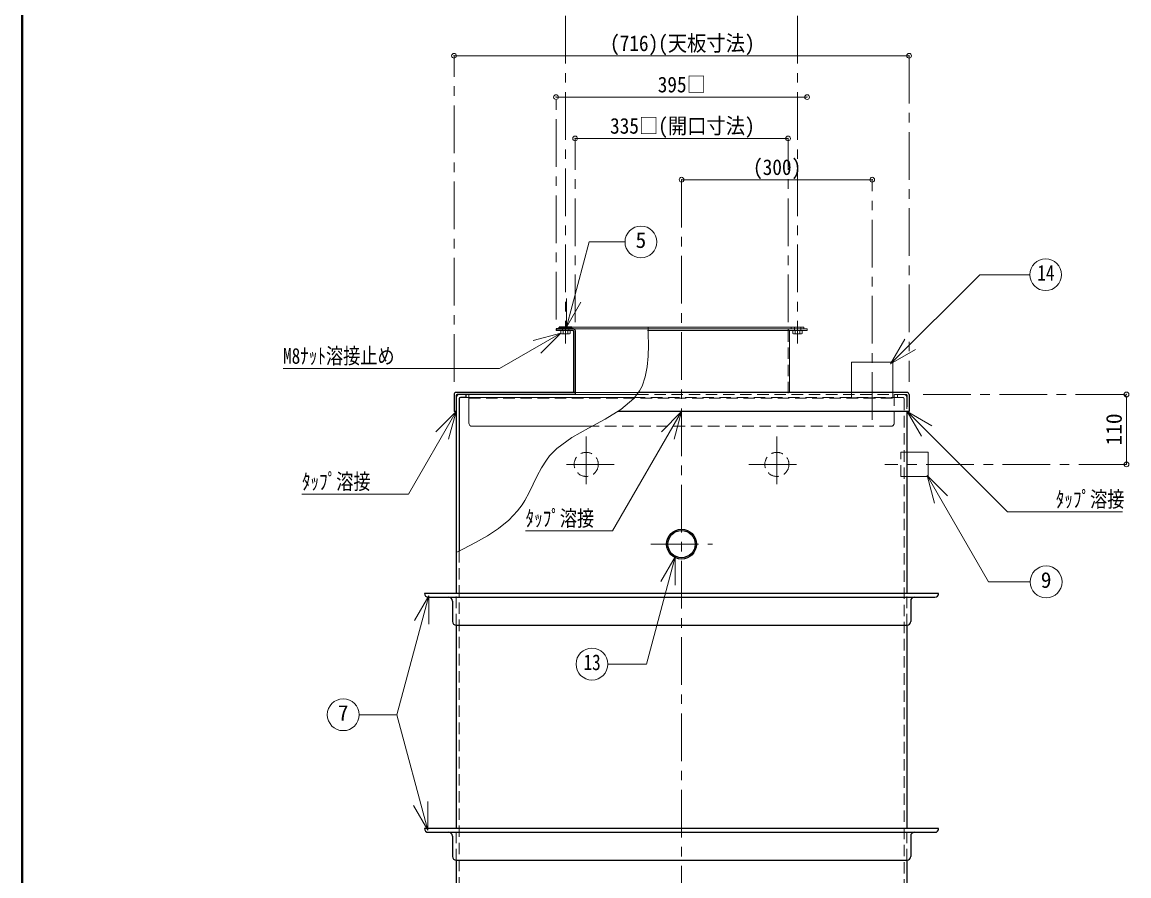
# Model space of a CAD drawing. Units: millimetres at full size, sheet at 1:15; details may follow other scales. Extents: x -3184 to 2891, y -2037 to 2178.
# Drawn here: x -3184 to -1443, y -927 to 417 of the extents above; entities that cross this region are included whole.
import ezdxf
from ezdxf.enums import TextEntityAlignment as Align

# ---------------------------------------------------------------- set-up
doc = ezdxf.new("R2010")
doc.units = ezdxf.units.MM
doc.header["$LTSCALE"] = 15
doc.header["$PDMODE"] = 32
doc.header["$PDSIZE"] = 7.5
doc.linetypes.add('CHAIN1', pattern=[8, 5, -1, 1, -1])
doc.linetypes.add('DASHED1', pattern=[1.8, 1.2, -0.6])
doc.layers.add('0-0', color=7, linetype='Continuous', lineweight=18)
doc.styles.add('ＭＳ ゴシック', font='')
doc.styles.get('ＭＳ ゴシック').set_extended_font_data('MS Gothic')

msp = doc.modelspace()

# ---------------------------------------------------------------- linework, layer by layer
at = {"layer": '0-0', "color": 1, "lineweight": 40}
msp.add_line((-3184.2, -2037.13), (-3184.2, 2177.87), dxfattribs=at)
at = {"layer": '0-0', "color": 4, "linetype": 'CHAIN1', "lineweight": 9}
for p, q in [((-2329.2, 546.67), (-2329.2, -88.73)), ((-1964.2, 546.67), (-1964.2, -88.73)), ((-2504.7, -149.13), (-2504.7, 363.87)), ((-1788.7, 363.87), (-1788.7, -149.13)), ((-2344.2, -50.93), (-2344.2, 298.87)), ((-2314.2, -55.53), (-2314.2, 233.87)), ((-1979.2, -55.53), (-1979.2, 233.87)), ((-2146.7, 168.87), (-2146.7, -1303.63)), ((-1846.7, -209.13), (-1846.7, 168.87)), ((-1451.7, -169.13), (-1773.5, -169.13)), ((-2296.7, -235.13), (-2296.7, -323.13)), ((-1996.7, -235.13), (-1996.7, -323.13)), ((-2252.7, -279.13), (-2340.7, -279.13)), ((-2040.7, -279.13), (-1952.7, -279.13)), ((-1446.7, -279.13), (-1826.7, -279.13)), ((-2195.2, -404.63), (-2098.2, -404.63))]:
    msp.add_line(p, q, dxfattribs=at)
at = {"layer": '0-0', "color": 4, "lineweight": 9}
for p, q in [((-1788.7, 363.87), (-2504.7, 363.87)), ((-2344.2, 298.87), (-1949.2, 298.87)), ((-1979.2, 233.87), (-2314.2, 233.87)), ((-2146.7, 168.87), (-1846.7, 168.87)), ((-2339.2, -65.15), (-2336.99, -62.93)), ((-2339.2, -63.03), (-2339.11, -62.93)), ((-2337.86, -65.93), (-2334.86, -62.93)), ((-2335.74, -65.93), (-2332.74, -62.93)), ((-2333.62, -65.93), (-2330.62, -62.93)), ((-2331.5, -65.93), (-2328.5, -62.93)), ((-2329.38, -65.93), (-2326.38, -62.93)), ((-2327.26, -65.93), (-2324.26, -62.93)), ((-2325.14, -65.93), (-2322.14, -62.93)), ((-2323.01, -65.93), (-2320.01, -62.93)), ((-2320.89, -65.93), (-2319.2, -64.24)), ((-2319.2, -62.93), (-2199.36, -62.93)), ((-2316.5, -65.93), (-2200.04, -65.93)), ((-1976.9, -69.38), (-1976.9, -165.93)), ((-1814.2, -118.13), (-1879.2, -118.13)), ((-1879.2, -164.73), (-1879.2, -118.13)), ((-1814.2, -165.93), (-1814.2, -118.13)), ((-2486.2, -173.63), (-2220.52, -173.63)), ((-2481.2, -214.13), (-2481.2, -169.13)), ((-2214.76, -165.93), (-2314.2, -165.93)), ((-2314.2, -169.13), (-2217.15, -169.13)), ((-1446.7, -174.13), (-1446.7, -279.13)), ((-2476.2, -219.13), (-2288.06, -219.13))]:
    msp.add_line(p, q, dxfattribs=at)
at = {"layer": '0-0'}
for p, q in [((-2327.94, -63.01), (-2292.04, 70.96)), ((-2235.68, 70.96), (-2292.04, 70.96)), ((-1817.75, -121), (-1677.38, 19.37)), ((-1598.81, 19.37), (-1677.38, 19.37)), ((-2327.94, -63.01), (-2327.94, -18.01)), ((-2327.94, -63.01), (-2305.44, -24.04)), ((-2332.95, -68.53), (-2332.95, -73.23)), ((-2325.45, -68.53), (-2325.45, -73.23)), ((-1949.2, -68.23), (-2200.55, -68.23)), ((-1949.2, -65.93), (-2200.04, -65.93)), ((-1954.2, -62.93), (-2199.36, -62.93)), ((-1967.95, -68.53), (-1967.95, -73.23)), ((-1960.45, -68.53), (-1960.45, -73.23)), ((-1954.2, -62.93), (-1954.2, -65.93)), ((-1949.2, -65.93), (-1949.2, -68.23)), ((-2336.47, -72.47), (-2432.99, -128.2)), ((-2336.47, -72.47), (-2379.94, -84.12)), ((-2336.47, -72.47), (-2368.29, -104.29)), ((-2335.45, -73.73), (-2322.95, -73.73)), ((-1957.95, -73.73), (-1970.45, -73.73)), ((-1817.75, -121), (-1795.25, -82.03)), ((-1817.75, -121), (-1778.78, -98.5)), ((-2432.99, -128.2), (-2773.57, -128.2)), ((-2501.5, -195.93), (-2533.32, -227.75)), ((-2501.5, -195.93), (-2513.15, -239.4)), ((-2146.7, -195.93), (-2178.52, -227.75)), ((-2146.7, -195.93), (-2158.35, -239.4)), ((-1791.9, -195.93), (-1769.4, -234.9)), ((-1791.9, -195.93), (-1752.93, -218.43)), ((-1758.7, -260.13), (-1792.2, -260.13)), ((-1758.7, -298.13), (-1758.7, -260.13)), ((-1758.7, -298.13), (-1792.2, -298.13)), ((-1760.28, -296.53), (-1748.64, -340)), ((-1760.28, -296.53), (-1728.46, -328.35)), ((-1760.28, -296.53), (-1663.59, -464.01)), ((-2156.79, -424.41), (-2179.29, -463.38)), ((-2156.79, -424.41), (-2156.79, -469.41)), ((-1598.09, -464.01), (-1663.59, -464.01)), ((-2544.36, -485.8), (-2594.56, -673.16)), ((-2544.36, -485.8), (-2566.86, -524.77)), ((-2544.36, -485.8), (-2544.36, -530.8)), ((-2594.56, -673.16), (-2654.08, -673.16)), ((-2545.93, -854.67), (-2594.56, -673.16)), ((-2545.93, -854.67), (-2568.43, -815.69)), ((-2545.93, -854.67), (-2545.93, -809.67))]:
    msp.add_line(p, q, dxfattribs=at)
at = {"layer": '0-0', "color": 5, "lineweight": 25}
for p, q in [((-2344.2, -65.93), (-2344.2, -68.23)), ((-2316.5, -65.93), (-2344.2, -65.93)), ((-2317.65, -68.23), (-2344.2, -68.23)), ((-2339.2, -65.93), (-2339.2, -62.93)), ((-2319.2, -62.93), (-2339.2, -62.93)), ((-2319.2, -65.93), (-2319.2, -62.93)), ((-2316.5, -69.38), (-2316.5, -165.93)), ((-2314.2, -68.23), (-2314.2, -169.13)), ((-2504.7, -169.13), (-2504.7, -195.93)), ((-2314.2, -165.93), (-2501.5, -165.93)), ((-2501.5, -170.73), (-2501.5, -195.93)), ((-2501.2, -173.63), (-2501.2, -482.13)), ((-2314.2, -169.13), (-2499.9, -169.13)), ((-2486.2, -173.63), (-2494.45, -173.63)), ((-2486.2, -169.13), (-2486.2, -173.63)), ((-1791.9, -165.93), (-2214.76, -165.93)), ((-1788.7, -169.13), (-1788.7, -195.93)), ((-2496.7, -175.88), (-2496.7, -415.45)), ((-2501.5, -195.93), (-2504.7, -195.93)), ((-1788.7, -195.93), (-2247.22, -195.93)), ((-1792.2, -195.93), (-1792.2, -482.13)), ((-1742.2, -482.13), (-2551.2, -482.13)), ((-2545.2, -488.13), (-1748.2, -488.13)), ((-2507.2, -494.13), (-2507.2, -526.13)), ((-1786.2, -494.13), (-1786.2, -526.13)), ((-2501.2, -532.13), (-2501.2, -852.13)), ((-2501.2, -532.13), (-1792.2, -532.13)), ((-1792.2, -532.13), (-1792.2, -852.13)), ((-1742.2, -852.13), (-2551.2, -852.13)), ((-2545.2, -858.13), (-1748.2, -858.13)), ((-2507.2, -864.13), (-2507.2, -896.13)), ((-1786.2, -864.13), (-1786.2, -896.13)), ((-2501.2, -902.13), (-2501.2, -1219.13))]:
    msp.add_line(p, q, dxfattribs=at)
at = {"layer": '0-0', "linetype": 'DASHED1'}
for p, q in [((-2334.2, -68.23), (-2334.2, -62.93)), ((-2324.2, -68.23), (-2324.2, -62.93)), ((-1798.95, -173.63), (-2220.52, -173.63)), ((-1793.5, -169.13), (-2217.15, -169.13)), ((-1807.2, -169.13), (-1807.2, -173.63)), ((-1792.2, -173.63), (-1792.2, -195.93)), ((-1791.9, -170.73), (-1791.9, -195.93)), ((-1796.7, -175.88), (-1796.7, -1219.13)), ((-2496.7, -415.45), (-2496.7, -1219.13)), ((-2501.2, -532.13), (-2501.2, -482.13)), ((-1792.2, -532.13), (-1792.2, -482.13)), ((-2501.2, -902.13), (-2501.2, -852.13)), ((-1792.2, -902.13), (-1792.2, -852.13))]:
    msp.add_line(p, q, dxfattribs=at)
at = {"layer": '0-0', "color": 4, "linetype": 'DASHED1', "lineweight": 9}
for p, q in [((-1979.2, -68.23), (-1979.2, -169.13)), ((-1974.2, -62.93), (-1974.2, -65.93)), ((-1969.2, -68.23), (-1969.2, -62.93)), ((-1959.2, -68.23), (-1959.2, -62.93)), ((-1879.2, -164.73), (-1879.2, -174.13)), ((-1812.2, -214.13), (-1812.2, -169.13)), ((-2481.2, -175.13), (-1812.2, -175.13)), ((-1817.2, -219.13), (-2288.06, -219.13)), ((-1801.7, -298.13), (-1801.7, -260.13)), ((-1792.2, -260.13), (-1801.7, -260.13)), ((-1792.2, -298.13), (-1801.7, -298.13))]:
    msp.add_line(p, q, dxfattribs=at)
at = {"layer": '0-0'}
for points in [[(-2199.36, -62.93), (-2199.06, -73.42), (-2198.78, -91.34), (-2199.19, -108.81), (-2200.72, -125.57), (-2203.81, -141.31), (-2208.88, -155.78), (-2212.91, -163.46), (-2221.84, -175.4), (-2242.19, -192.87), (-2266.78, -207.83), (-2293.3, -221.91), (-2319.43, -236.77), (-2342.84, -254.05), (-2354.26, -265.83), (-2359.28, -272.41), (-2366.91, -284.56), (-2373.65, -297.38), (-2379.95, -310.51), (-2386.3, -323.54), (-2393.17, -336.09), (-2397.57, -343), (-2404.63, -352.37), (-2418.64, -366.93), (-2434.6, -379.81), (-2452.07, -391.37), (-2470.65, -401.99), (-2489.9, -412.02), (-2501.2, -417.72)], [(-2336.68, -68.53), (-2336.68, -73.23), (-2335.45, -73.73)], [(-2321.72, -68.53), (-2321.72, -73.23), (-2322.95, -73.73)], [(-1971.68, -68.53), (-1971.68, -73.23), (-1970.45, -73.73)], [(-1956.72, -68.53), (-1956.72, -73.23), (-1957.95, -73.73)], [(-2501.5, -195.93), (-2576.54, -325.89), (-2743.94, -325.89)], [(-2146.7, -195.93), (-2255.16, -383.78), (-2392.16, -383.78)], [(-1791.9, -195.93), (-1634.02, -353.81), (-1452.92, -353.81)], [(-2156.79, -424.41), (-2202.08, -593.44), (-2262.77, -593.44)]]:
    msp.add_lwpolyline(points, dxfattribs=at)
at = {"layer": '0-0', "color": 4, "linetype": 'DASHED1', "lineweight": 9}
msp.add_lwpolyline([(-1814.2, -165.93), (-1814.2, -174.13), (-1879.2, -174.13)], dxfattribs=at)
at = {"layer": '0-0', "color": 5, "lineweight": 25}
msp.add_lwpolyline([(-2501.2, -902.13), (-1792.2, -902.13), (-1792.2, -1219.13)], dxfattribs=at)
at = {"layer": '0-0'}
for centre in [(-2210.68, 70.96), (-1573.81, 19.37), (-1573.09, -464.01), (-2287.77, -593.44), (-2679.08, -673.16)]:
    msp.add_circle(centre, 25, dxfattribs=at)
at = {"layer": '0-0', "color": 4, "linetype": 'DASHED1', "lineweight": 9}
for centre in [(-2296.7, -279.13), (-1996.7, -279.13)]:
    msp.add_circle(centre, 19, dxfattribs=at)
at = {"layer": '0-0', "color": 5, "lineweight": 25}
for radius in [23.5, 21.35]:
    msp.add_circle((-2146.7, -404.63), radius, dxfattribs=at)
at = {"layer": '0-0'}
for centre, radius, start, end in [((-2336.38, -68.53), 0.3, 90, 180), ((-2333.25, -68.53), 0.3, 0, 90), ((-2332.65, -68.53), 0.3, 90, 180), ((-2325.75, -68.53), 0.3, 0, 90), ((-2325.15, -68.53), 0.3, 90, 180), ((-2322.02, -68.53), 0.3, 0, 90), ((-1971.38, -68.53), 0.3, 90, 180), ((-1968.25, -68.53), 0.3, 0, 90), ((-1967.65, -68.53), 0.3, 90, 180), ((-1960.75, -68.53), 0.3, 0, 90), ((-1960.15, -68.53), 0.3, 90, 180), ((-1957.02, -68.53), 0.3, 0, 90), ((-2335.69, -66.08), 7.65, 271.74524, 290.89913), ((-2329.2, -59.4), 14.33, 254.82182, 285.17818), ((-2322.72, -66.08), 7.65, 249.10087, 268.25476), ((-1970.69, -66.08), 7.65, 271.74524, 290.89913), ((-1964.2, -59.4), 14.33, 254.82182, 285.17818), ((-1957.72, -66.08), 7.65, 249.10087, 268.25476)]:
    msp.add_arc(centre, radius, start, end, dxfattribs=at)
at = {"layer": '0-0', "color": 5, "lineweight": 25}
for centre, radius, start, end in [((-2317.65, -69.38), 1.15, 0, 90), ((-2316.5, -68.23), 2.3, 0, 90), ((-2501.5, -169.13), 3.2, 90, 180), ((-2499.9, -170.73), 1.6, 90, 180), ((-2496.7, -173.63), 4.5, 90, 180), ((-2494.45, -175.88), 2.25, 90, 180), ((-1791.9, -169.13), 3.2, 0, 90), ((-2545.2, -482.13), 6, 180, 270), ((-1748.2, -482.13), 6, 270, 0), ((-2513.2, -494.13), 6, 0, 90), ((-1780.2, -494.13), 6, 90, 180), ((-2501.2, -526.13), 6, 180, 270), ((-1792.2, -526.13), 6, 270, 0), ((-2545.2, -852.13), 6, 180, 270), ((-1748.2, -852.13), 6, 270, 0), ((-2513.2, -864.13), 6, 0, 90), ((-1780.2, -864.13), 6, 90, 180), ((-2501.2, -896.13), 6, 180, 270), ((-1792.2, -896.13), 6, 270, 0)]:
    msp.add_arc(centre, radius, start, end, dxfattribs=at)
at = {"layer": '0-0', "color": 4, "linetype": 'DASHED1', "lineweight": 9}
for centre, radius, start, end in [((-1976.9, -68.23), 2.3, 90, 180), ((-1451.7, -174.13), 5, 0, 90), ((-1817.2, -214.13), 5, 270, 0)]:
    msp.add_arc(centre, radius, start, end, dxfattribs=at)
at = {"layer": '0-0', "color": 4, "lineweight": 9}
for centre, radius, start, end in [((-1975.75, -69.38), 1.15, 90, 180), ((-2476.2, -214.13), 5, 180, 270)]:
    msp.add_arc(centre, radius, start, end, dxfattribs=at)
at = {"layer": '0-0', "linetype": 'DASHED1'}
for centre, radius in [((-1798.95, -175.88), 2.25), ((-1796.7, -173.63), 4.5), ((-1793.5, -170.73), 1.6)]:
    msp.add_arc(centre, radius, 0, 90, dxfattribs=at)
at = {"layer": '0-0', "color": 1}
for p in [(-2504.7, 363.87), (-1788.7, 363.87), (-2344.2, 298.87), (-1949.2, 298.87), (-2314.2, 233.87), (-1979.2, 233.87), (-2146.7, 168.87), (-1846.7, 168.87), (-1446.7, -169.13), (-1446.7, -279.13)]:
    msp.add_point(p, dxfattribs=at)

# ---------------------------------------------------------------- texts
at = {"layer": '0-0', "style": 'ＭＳ ゴシック'}
for s, width, p in [('(716)(天板寸法)', 0.9, (-2259.2, 363.87)), ('395□', 0.9, (-2184.2, 298.87)), ('335□(開口寸法)', 0.9, (-2259.2, 233.87)), ('(300)', 0.9, (-2034.2, 168.87)), ('14', 0.8, (-1586.93, 2.49)), ('M8ﾅｯﾄ溶接止め', 0.8, (-2773.57, -128.2)), ('ﾀｯﾌﾟ溶接', 0.8, (-2743.94, -325.89)), ('ﾀｯﾌﾟ溶接', 0.8, (-1557.92, -353.81)), ('ﾀｯﾌﾟ溶接', 0.8, (-2392.16, -383.78)), ('13', 0.8, (-2300.9, -610.31))]:
    msp.add_text(s, height=24.74, dxfattribs=dict(at, width=width)).set_placement(p, align=Align.BOTTOM_LEFT)
for s, p in [('5', (-2219.12, 54.08)), ('9', (-1581.53, -480.88)), ('7', (-2687.52, -690.04))]:
    msp.add_text(s, height=24.74, dxfattribs=at).set_placement(p, align=Align.BOTTOM_LEFT)
msp.add_text('110', height=24.74, rotation=90, dxfattribs=at).set_placement((-1446.7, -249.44), align=Align.BOTTOM_LEFT)

doc.saveas('drawing.dxf')
